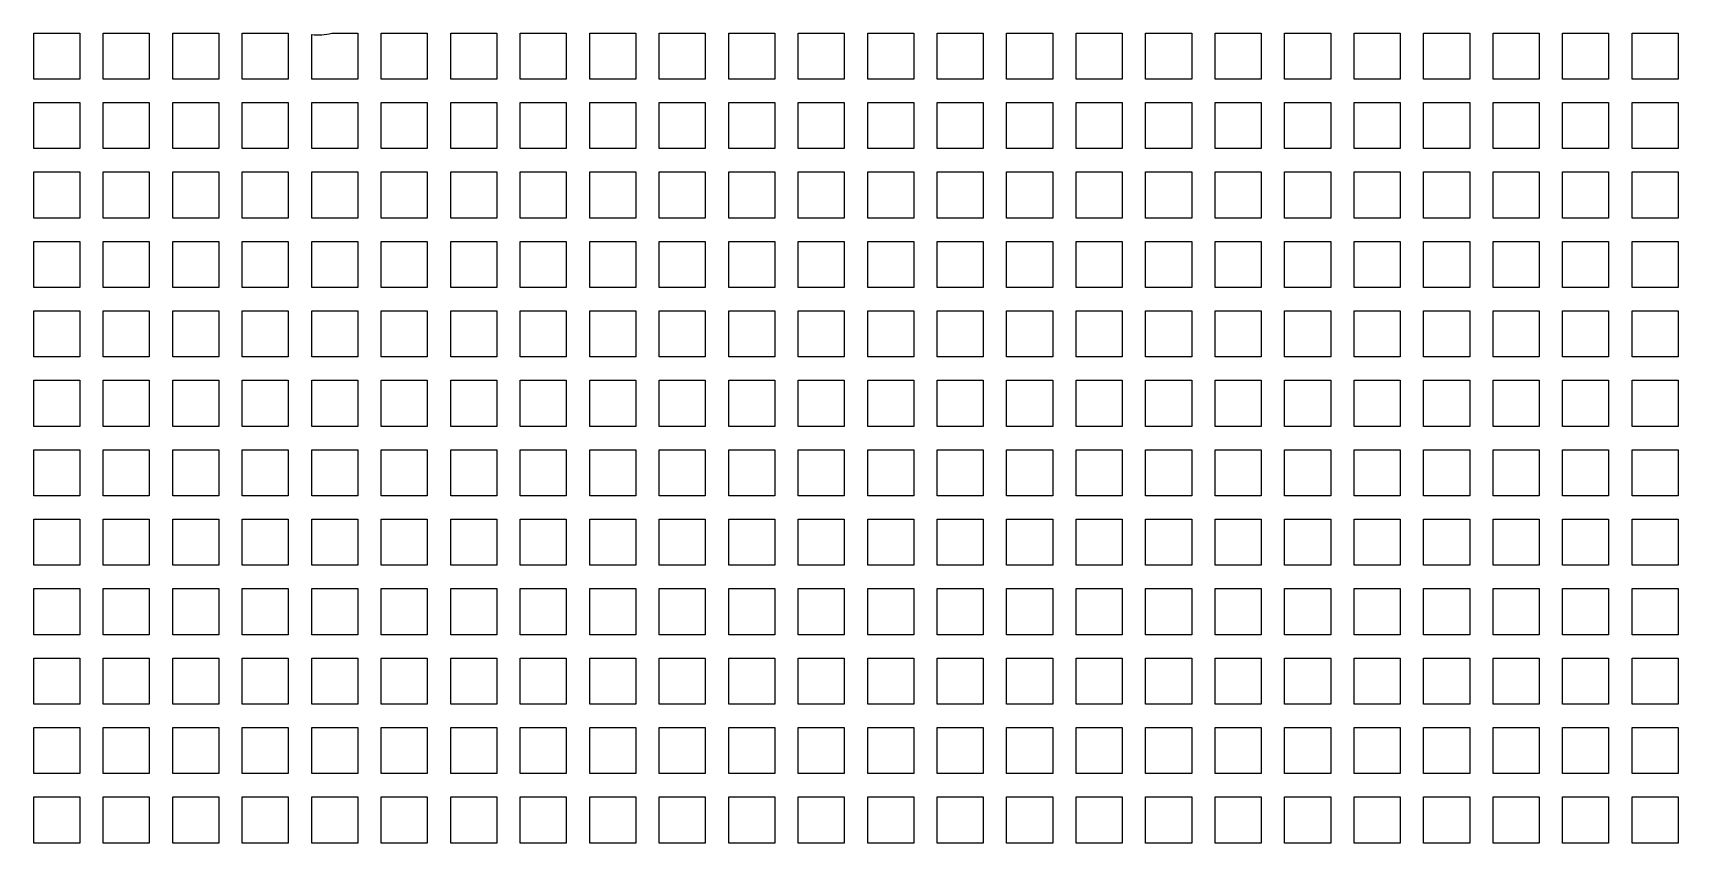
# Model space of a CAD drawing. Extents: x 3103 to 3424, y -52 to 175.
# Drawn here: x 3176.95 to 3182.34, y 39.34 to 42.03 of the extents above; entities that cross this region are included whole.
import ezdxf

# ---------------------------------------------------------------- set-up
doc = ezdxf.new("R2010")
doc.units = 0
doc.layers.add('gbr-dxf_layer0', color=7, linetype='Continuous')

msp = doc.modelspace()

# ---------------------------------------------------------------- linework, layer by layer
at = {"layer": 'gbr-dxf_layer0', "linetype": 'Continuous'}
for points in [[(3176.9492, 41.8769), (3176.9492, 42.0268), (3177.0991, 42.0268), (3177.0991, 41.8769)], [(3177.1753, 41.8769), (3177.1753, 42.0268), (3177.3251, 42.0268), (3177.3251, 41.8769)], [(3177.4013, 41.8769), (3177.4013, 42.0268), (3177.5512, 42.0268), (3177.5512, 41.8769)], [(3177.6274, 41.8769), (3177.6274, 42.0268), (3177.7772, 42.0268), (3177.7772, 41.8769)], [(3178.0795, 41.8769), (3178.0795, 42.0268), (3178.2294, 42.0268), (3178.2294, 41.8769)], [(3178.3056, 41.8769), (3178.3056, 42.0268), (3178.4554, 42.0268), (3178.4554, 41.8769)], [(3178.5316, 41.8769), (3178.5316, 42.0268), (3178.6815, 42.0268), (3178.6815, 41.8769)], [(3178.7577, 41.8769), (3178.7577, 42.0268), (3178.9075, 42.0268), (3178.9075, 41.8769)], [(3178.9837, 41.8769), (3178.9837, 42.0268), (3179.1336, 42.0268), (3179.1336, 41.8769)], [(3179.2098, 41.8769), (3179.2098, 42.0268), (3179.3597, 42.0268), (3179.3597, 41.8769)], [(3179.4359, 41.8769), (3179.4359, 42.0268), (3179.5857, 42.0268), (3179.5857, 41.8769)], [(3179.6619, 41.8769), (3179.6619, 42.0268), (3179.8118, 42.0268), (3179.8118, 41.8769)], [(3179.888, 41.8769), (3179.888, 42.0268), (3180.0378, 42.0268), (3180.0378, 41.8769)], [(3180.114, 41.8769), (3180.114, 42.0268), (3180.2639, 42.0268), (3180.2639, 41.8769)], [(3180.3401, 41.8769), (3180.3401, 42.0268), (3180.49, 42.0268), (3180.49, 41.8769)], [(3180.5662, 41.8769), (3180.5662, 42.0268), (3180.716, 42.0268), (3180.716, 41.8769)], [(3180.7922, 41.8769), (3180.7922, 42.0268), (3180.9421, 42.0268), (3180.9421, 41.8769)], [(3181.0183, 41.8769), (3181.0183, 42.0268), (3181.1681, 42.0268), (3181.1681, 41.8769)], [(3181.2443, 41.8769), (3181.2443, 42.0268), (3181.3942, 42.0268), (3181.3942, 41.8769)], [(3181.4704, 41.8769), (3181.4704, 42.0268), (3181.6203, 42.0268), (3181.6203, 41.8769)], [(3181.6965, 41.8769), (3181.6965, 42.0268), (3181.8463, 42.0268), (3181.8463, 41.8769)], [(3181.9225, 41.8769), (3181.9225, 42.0268), (3182.0724, 42.0268), (3182.0724, 41.8769)], [(3182.1486, 41.8769), (3182.1486, 42.0268), (3182.2984, 42.0268), (3182.2984, 41.8769)], [(3176.9492, 41.6509), (3176.9492, 41.8007), (3177.0991, 41.8007), (3177.0991, 41.6509)], [(3177.1753, 41.6509), (3177.1753, 41.8007), (3177.3251, 41.8007), (3177.3251, 41.6509)], [(3177.4013, 41.6509), (3177.4013, 41.8007), (3177.5512, 41.8007), (3177.5512, 41.6509)], [(3177.6274, 41.6509), (3177.6274, 41.8007), (3177.7772, 41.8007), (3177.7772, 41.6509)], [(3177.8534, 41.6509), (3177.8534, 41.8007), (3178.0033, 41.8007), (3178.0033, 41.6509)], [(3178.0795, 41.6509), (3178.0795, 41.8007), (3178.2294, 41.8007), (3178.2294, 41.6509)], [(3178.3056, 41.6509), (3178.3056, 41.8007), (3178.4554, 41.8007), (3178.4554, 41.6509)], [(3178.5316, 41.6509), (3178.5316, 41.8007), (3178.6815, 41.8007), (3178.6815, 41.6509)], [(3178.7577, 41.6509), (3178.7577, 41.8007), (3178.9075, 41.8007), (3178.9075, 41.6509)], [(3178.9837, 41.6509), (3178.9837, 41.8007), (3179.1336, 41.8007), (3179.1336, 41.6509)], [(3179.2098, 41.6509), (3179.2098, 41.8007), (3179.3597, 41.8007), (3179.3597, 41.6509)], [(3179.4359, 41.6509), (3179.4359, 41.8007), (3179.5857, 41.8007), (3179.5857, 41.6509)], [(3179.6619, 41.6509), (3179.6619, 41.8007), (3179.8118, 41.8007), (3179.8118, 41.6509)], [(3179.888, 41.6509), (3179.888, 41.8007), (3180.0378, 41.8007), (3180.0378, 41.6509)], [(3180.114, 41.6509), (3180.114, 41.8007), (3180.2639, 41.8007), (3180.2639, 41.6509)], [(3180.3401, 41.6509), (3180.3401, 41.8007), (3180.49, 41.8007), (3180.49, 41.6509)], [(3180.5662, 41.6509), (3180.5662, 41.8007), (3180.716, 41.8007), (3180.716, 41.6509)], [(3180.7922, 41.6509), (3180.7922, 41.8007), (3180.9421, 41.8007), (3180.9421, 41.6509)], [(3181.0183, 41.6509), (3181.0183, 41.8007), (3181.1681, 41.8007), (3181.1681, 41.6509)], [(3181.2443, 41.6509), (3181.2443, 41.8007), (3181.3942, 41.8007), (3181.3942, 41.6509)], [(3181.4704, 41.6509), (3181.4704, 41.8007), (3181.6203, 41.8007), (3181.6203, 41.6509)], [(3181.6965, 41.6509), (3181.6965, 41.8007), (3181.8463, 41.8007), (3181.8463, 41.6509)], [(3181.9225, 41.6509), (3181.9225, 41.8007), (3182.0724, 41.8007), (3182.0724, 41.6509)], [(3182.1486, 41.6509), (3182.1486, 41.8007), (3182.2984, 41.8007), (3182.2984, 41.6509)], [(3176.9492, 41.4248), (3176.9492, 41.5747), (3177.0991, 41.5747), (3177.0991, 41.4248)], [(3177.1753, 41.4248), (3177.1753, 41.5747), (3177.3251, 41.5747), (3177.3251, 41.4248)], [(3177.4013, 41.4248), (3177.4013, 41.5747), (3177.5512, 41.5747), (3177.5512, 41.4248)], [(3177.6274, 41.4248), (3177.6274, 41.5747), (3177.7772, 41.5747), (3177.7772, 41.4248)], [(3177.8534, 41.4248), (3177.8534, 41.5747), (3178.0033, 41.5747), (3178.0033, 41.4248)], [(3178.0795, 41.4248), (3178.0795, 41.5747), (3178.2294, 41.5747), (3178.2294, 41.4248)], [(3178.3056, 41.4248), (3178.3056, 41.5747), (3178.4554, 41.5747), (3178.4554, 41.4248)], [(3178.5316, 41.4248), (3178.5316, 41.5747), (3178.6815, 41.5747), (3178.6815, 41.4248)], [(3178.7577, 41.4248), (3178.7577, 41.5747), (3178.9075, 41.5747), (3178.9075, 41.4248)], [(3178.9837, 41.4248), (3178.9837, 41.5747), (3179.1336, 41.5747), (3179.1336, 41.4248)], [(3179.2098, 41.4248), (3179.2098, 41.5747), (3179.3597, 41.5747), (3179.3597, 41.4248)], [(3179.4359, 41.4248), (3179.4359, 41.5747), (3179.5857, 41.5747), (3179.5857, 41.4248)], [(3179.6619, 41.4248), (3179.6619, 41.5747), (3179.8118, 41.5747), (3179.8118, 41.4248)], [(3179.888, 41.4248), (3179.888, 41.5747), (3180.0378, 41.5747), (3180.0378, 41.4248)], [(3180.114, 41.4248), (3180.114, 41.5747), (3180.2639, 41.5747), (3180.2639, 41.4248)], [(3180.3401, 41.4248), (3180.3401, 41.5747), (3180.49, 41.5747), (3180.49, 41.4248)], [(3180.5662, 41.4248), (3180.5662, 41.5747), (3180.716, 41.5747), (3180.716, 41.4248)], [(3180.7922, 41.4248), (3180.7922, 41.5747), (3180.9421, 41.5747), (3180.9421, 41.4248)], [(3181.0183, 41.4248), (3181.0183, 41.5747), (3181.1681, 41.5747), (3181.1681, 41.4248)], [(3181.2443, 41.4248), (3181.2443, 41.5747), (3181.3942, 41.5747), (3181.3942, 41.4248)], [(3181.4704, 41.4248), (3181.4704, 41.5747), (3181.6203, 41.5747), (3181.6203, 41.4248)], [(3181.6965, 41.4248), (3181.6965, 41.5747), (3181.8463, 41.5747), (3181.8463, 41.4248)], [(3181.9225, 41.4248), (3181.9225, 41.5747), (3182.0724, 41.5747), (3182.0724, 41.4248)], [(3182.1486, 41.4248), (3182.1486, 41.5747), (3182.2984, 41.5747), (3182.2984, 41.4248)], [(3176.9492, 41.1987), (3176.9492, 41.3486), (3177.0991, 41.3486), (3177.0991, 41.1987)], [(3177.1753, 41.1987), (3177.1753, 41.3486), (3177.3251, 41.3486), (3177.3251, 41.1987)], [(3177.4013, 41.1987), (3177.4013, 41.3486), (3177.5512, 41.3486), (3177.5512, 41.1987)], [(3177.6274, 41.1987), (3177.6274, 41.3486), (3177.7772, 41.3486), (3177.7772, 41.1987)], [(3177.8534, 41.1987), (3177.8534, 41.3486), (3178.0033, 41.3486), (3178.0033, 41.1987)], [(3178.0795, 41.1987), (3178.0795, 41.3486), (3178.2294, 41.3486), (3178.2294, 41.1987)], [(3178.3056, 41.1987), (3178.3056, 41.3486), (3178.4554, 41.3486), (3178.4554, 41.1987)], [(3178.5316, 41.1987), (3178.5316, 41.3486), (3178.6815, 41.3486), (3178.6815, 41.1987)], [(3178.7577, 41.1987), (3178.7577, 41.3486), (3178.9075, 41.3486), (3178.9075, 41.1987)], [(3178.9837, 41.1987), (3178.9837, 41.3486), (3179.1336, 41.3486), (3179.1336, 41.1987)], [(3179.2098, 41.1987), (3179.2098, 41.3486), (3179.3597, 41.3486), (3179.3597, 41.1987)], [(3179.4359, 41.1987), (3179.4359, 41.3486), (3179.5857, 41.3486), (3179.5857, 41.1987)], [(3179.6619, 41.1987), (3179.6619, 41.3486), (3179.8118, 41.3486), (3179.8118, 41.1987)], [(3179.888, 41.1987), (3179.888, 41.3486), (3180.0378, 41.3486), (3180.0378, 41.1987)], [(3180.114, 41.1987), (3180.114, 41.3486), (3180.2639, 41.3486), (3180.2639, 41.1987)], [(3180.3401, 41.1987), (3180.3401, 41.3486), (3180.49, 41.3486), (3180.49, 41.1987)], [(3180.5662, 41.1987), (3180.5662, 41.3486), (3180.716, 41.3486), (3180.716, 41.1987)], [(3180.7922, 41.1987), (3180.7922, 41.3486), (3180.9421, 41.3486), (3180.9421, 41.1987)], [(3181.0183, 41.1987), (3181.0183, 41.3486), (3181.1681, 41.3486), (3181.1681, 41.1987)], [(3181.2443, 41.1987), (3181.2443, 41.3486), (3181.3942, 41.3486), (3181.3942, 41.1987)], [(3181.4704, 41.1987), (3181.4704, 41.3486), (3181.6203, 41.3486), (3181.6203, 41.1987)], [(3181.6965, 41.1987), (3181.6965, 41.3486), (3181.8463, 41.3486), (3181.8463, 41.1987)], [(3181.9225, 41.1987), (3181.9225, 41.3486), (3182.0724, 41.3486), (3182.0724, 41.1987)], [(3182.1486, 41.1987), (3182.1486, 41.3486), (3182.2984, 41.3486), (3182.2984, 41.1987)], [(3176.9492, 40.9727), (3176.9492, 41.1225), (3177.0991, 41.1225), (3177.0991, 40.9727)], [(3177.1753, 40.9727), (3177.1753, 41.1225), (3177.3251, 41.1225), (3177.3251, 40.9727)], [(3177.4013, 40.9727), (3177.4013, 41.1225), (3177.5512, 41.1225), (3177.5512, 40.9727)], [(3177.6274, 40.9727), (3177.6274, 41.1225), (3177.7772, 41.1225), (3177.7772, 40.9727)], [(3177.8534, 40.9727), (3177.8534, 41.1225), (3178.0033, 41.1225), (3178.0033, 40.9727)], [(3178.0795, 40.9727), (3178.0795, 41.1225), (3178.2294, 41.1225), (3178.2294, 40.9727)], [(3178.3056, 40.9727), (3178.3056, 41.1225), (3178.4554, 41.1225), (3178.4554, 40.9727)], [(3178.5316, 40.9727), (3178.5316, 41.1225), (3178.6815, 41.1225), (3178.6815, 40.9727)], [(3178.7577, 40.9727), (3178.7577, 41.1225), (3178.9075, 41.1225), (3178.9075, 40.9727)], [(3178.9837, 40.9727), (3178.9837, 41.1225), (3179.1336, 41.1225), (3179.1336, 40.9727)], [(3179.2098, 40.9727), (3179.2098, 41.1225), (3179.3597, 41.1225), (3179.3597, 40.9727)], [(3179.4359, 40.9727), (3179.4359, 41.1225), (3179.5857, 41.1225), (3179.5857, 40.9727)], [(3179.6619, 40.9727), (3179.6619, 41.1225), (3179.8118, 41.1225), (3179.8118, 40.9727)], [(3179.888, 40.9727), (3179.888, 41.1225), (3180.0378, 41.1225), (3180.0378, 40.9727)], [(3180.114, 40.9727), (3180.114, 41.1225), (3180.2639, 41.1225), (3180.2639, 40.9727)], [(3180.3401, 40.9727), (3180.3401, 41.1225), (3180.49, 41.1225), (3180.49, 40.9727)], [(3180.5662, 40.9727), (3180.5662, 41.1225), (3180.716, 41.1225), (3180.716, 40.9727)], [(3180.7922, 40.9727), (3180.7922, 41.1225), (3180.9421, 41.1225), (3180.9421, 40.9727)], [(3181.0183, 40.9727), (3181.0183, 41.1225), (3181.1681, 41.1225), (3181.1681, 40.9727)], [(3181.2443, 40.9727), (3181.2443, 41.1225), (3181.3942, 41.1225), (3181.3942, 40.9727)], [(3181.4704, 40.9727), (3181.4704, 41.1225), (3181.6203, 41.1225), (3181.6203, 40.9727)], [(3181.6965, 40.9727), (3181.6965, 41.1225), (3181.8463, 41.1225), (3181.8463, 40.9727)], [(3181.9225, 40.9727), (3181.9225, 41.1225), (3182.0724, 41.1225), (3182.0724, 40.9727)], [(3182.1486, 40.9727), (3182.1486, 41.1225), (3182.2984, 41.1225), (3182.2984, 40.9727)], [(3176.9492, 40.7466), (3176.9492, 40.8965), (3177.0991, 40.8965), (3177.0991, 40.7466)], [(3177.1753, 40.7466), (3177.1753, 40.8965), (3177.3251, 40.8965), (3177.3251, 40.7466)], [(3177.4013, 40.7466), (3177.4013, 40.8965), (3177.5512, 40.8965), (3177.5512, 40.7466)], [(3177.6274, 40.7466), (3177.6274, 40.8965), (3177.7772, 40.8965), (3177.7772, 40.7466)], [(3177.8534, 40.7466), (3177.8534, 40.8965), (3178.0033, 40.8965), (3178.0033, 40.7466)], [(3178.0795, 40.7466), (3178.0795, 40.8965), (3178.2294, 40.8965), (3178.2294, 40.7466)], [(3178.3056, 40.7466), (3178.3056, 40.8965), (3178.4554, 40.8965), (3178.4554, 40.7466)], [(3178.5316, 40.7466), (3178.5316, 40.8965), (3178.6815, 40.8965), (3178.6815, 40.7466)], [(3178.7577, 40.7466), (3178.7577, 40.8965), (3178.9075, 40.8965), (3178.9075, 40.7466)], [(3178.9837, 40.7466), (3178.9837, 40.8965), (3179.1336, 40.8965), (3179.1336, 40.7466)], [(3179.2098, 40.7466), (3179.2098, 40.8965), (3179.3597, 40.8965), (3179.3597, 40.7466)], [(3179.4359, 40.7466), (3179.4359, 40.8965), (3179.5857, 40.8965), (3179.5857, 40.7466)], [(3179.6619, 40.7466), (3179.6619, 40.8965), (3179.8118, 40.8965), (3179.8118, 40.7466)], [(3179.888, 40.7466), (3179.888, 40.8965), (3180.0378, 40.8965), (3180.0378, 40.7466)], [(3180.114, 40.7466), (3180.114, 40.8965), (3180.2639, 40.8965), (3180.2639, 40.7466)], [(3180.3401, 40.7466), (3180.3401, 40.8965), (3180.49, 40.8965), (3180.49, 40.7466)], [(3180.5662, 40.7466), (3180.5662, 40.8965), (3180.716, 40.8965), (3180.716, 40.7466)], [(3180.7922, 40.7466), (3180.7922, 40.8965), (3180.9421, 40.8965), (3180.9421, 40.7466)], [(3181.0183, 40.7466), (3181.0183, 40.8965), (3181.1681, 40.8965), (3181.1681, 40.7466)], [(3181.2443, 40.7466), (3181.2443, 40.8965), (3181.3942, 40.8965), (3181.3942, 40.7466)], [(3181.4704, 40.7466), (3181.4704, 40.8965), (3181.6203, 40.8965), (3181.6203, 40.7466)], [(3181.6965, 40.7466), (3181.6965, 40.8965), (3181.8463, 40.8965), (3181.8463, 40.7466)], [(3181.9225, 40.7466), (3181.9225, 40.8965), (3182.0724, 40.8965), (3182.0724, 40.7466)], [(3182.1486, 40.7466), (3182.1486, 40.8965), (3182.2984, 40.8965), (3182.2984, 40.7466)], [(3176.9492, 40.5206), (3176.9492, 40.6704), (3177.0991, 40.6704), (3177.0991, 40.5206)], [(3177.1753, 40.5206), (3177.1753, 40.6704), (3177.3251, 40.6704), (3177.3251, 40.5206)], [(3177.4013, 40.5206), (3177.4013, 40.6704), (3177.5512, 40.6704), (3177.5512, 40.5206)], [(3177.6274, 40.5206), (3177.6274, 40.6704), (3177.7772, 40.6704), (3177.7772, 40.5206)], [(3177.8534, 40.5206), (3177.8534, 40.6704), (3178.0033, 40.6704), (3178.0033, 40.5206)], [(3178.0795, 40.5206), (3178.0795, 40.6704), (3178.2294, 40.6704), (3178.2294, 40.5206)], [(3178.3056, 40.5206), (3178.3056, 40.6704), (3178.4554, 40.6704), (3178.4554, 40.5206)], [(3178.5316, 40.5206), (3178.5316, 40.6704), (3178.6815, 40.6704), (3178.6815, 40.5206)], [(3178.7577, 40.5206), (3178.7577, 40.6704), (3178.9075, 40.6704), (3178.9075, 40.5206)], [(3178.9837, 40.5206), (3178.9837, 40.6704), (3179.1336, 40.6704), (3179.1336, 40.5206)], [(3179.2098, 40.5206), (3179.2098, 40.6704), (3179.3597, 40.6704), (3179.3597, 40.5206)], [(3179.4359, 40.5206), (3179.4359, 40.6704), (3179.5857, 40.6704), (3179.5857, 40.5206)], [(3179.6619, 40.5206), (3179.6619, 40.6704), (3179.8118, 40.6704), (3179.8118, 40.5206)], [(3179.888, 40.5206), (3179.888, 40.6704), (3180.0378, 40.6704), (3180.0378, 40.5206)], [(3180.114, 40.5206), (3180.114, 40.6704), (3180.2639, 40.6704), (3180.2639, 40.5206)], [(3180.3401, 40.5206), (3180.3401, 40.6704), (3180.49, 40.6704), (3180.49, 40.5206)], [(3180.5662, 40.5206), (3180.5662, 40.6704), (3180.716, 40.6704), (3180.716, 40.5206)], [(3180.7922, 40.5206), (3180.7922, 40.6704), (3180.9421, 40.6704), (3180.9421, 40.5206)], [(3181.0183, 40.5206), (3181.0183, 40.6704), (3181.1681, 40.6704), (3181.1681, 40.5206)], [(3181.2443, 40.5206), (3181.2443, 40.6704), (3181.3942, 40.6704), (3181.3942, 40.5206)], [(3181.4704, 40.5206), (3181.4704, 40.6704), (3181.6203, 40.6704), (3181.6203, 40.5206)], [(3181.6965, 40.5206), (3181.6965, 40.6704), (3181.8463, 40.6704), (3181.8463, 40.5206)], [(3181.9225, 40.5206), (3181.9225, 40.6704), (3182.0724, 40.6704), (3182.0724, 40.5206)], [(3182.1486, 40.5206), (3182.1486, 40.6704), (3182.2984, 40.6704), (3182.2984, 40.5206)], [(3176.9492, 40.2945), (3176.9492, 40.4444), (3177.0991, 40.4444), (3177.0991, 40.2945)], [(3177.1753, 40.2945), (3177.1753, 40.4444), (3177.3251, 40.4444), (3177.3251, 40.2945)], [(3177.4013, 40.2945), (3177.4013, 40.4444), (3177.5512, 40.4444), (3177.5512, 40.2945)], [(3177.6274, 40.2945), (3177.6274, 40.4444), (3177.7772, 40.4444), (3177.7772, 40.2945)], [(3177.8534, 40.2945), (3177.8534, 40.4444), (3178.0033, 40.4444), (3178.0033, 40.2945)], [(3178.0795, 40.2945), (3178.0795, 40.4444), (3178.2294, 40.4444), (3178.2294, 40.2945)], [(3178.3056, 40.2945), (3178.3056, 40.4444), (3178.4554, 40.4444), (3178.4554, 40.2945)], [(3178.5316, 40.2945), (3178.5316, 40.4444), (3178.6815, 40.4444), (3178.6815, 40.2945)], [(3178.7577, 40.2945), (3178.7577, 40.4444), (3178.9075, 40.4444), (3178.9075, 40.2945)], [(3178.9837, 40.2945), (3178.9837, 40.4444), (3179.1336, 40.4444), (3179.1336, 40.2945)], [(3179.2098, 40.2945), (3179.2098, 40.4444), (3179.3597, 40.4444), (3179.3597, 40.2945)], [(3179.4359, 40.2945), (3179.4359, 40.4444), (3179.5857, 40.4444), (3179.5857, 40.2945)], [(3179.6619, 40.2945), (3179.6619, 40.4444), (3179.8118, 40.4444), (3179.8118, 40.2945)], [(3179.888, 40.2945), (3179.888, 40.4444), (3180.0378, 40.4444), (3180.0378, 40.2945)], [(3180.114, 40.2945), (3180.114, 40.4444), (3180.2639, 40.4444), (3180.2639, 40.2945)], [(3180.3401, 40.2945), (3180.3401, 40.4444), (3180.49, 40.4444), (3180.49, 40.2945)], [(3180.5662, 40.2945), (3180.5662, 40.4444), (3180.716, 40.4444), (3180.716, 40.2945)], [(3180.7922, 40.2945), (3180.7922, 40.4444), (3180.9421, 40.4444), (3180.9421, 40.2945)], [(3181.0183, 40.2945), (3181.0183, 40.4444), (3181.1681, 40.4444), (3181.1681, 40.2945)], [(3181.2443, 40.2945), (3181.2443, 40.4444), (3181.3942, 40.4444), (3181.3942, 40.2945)], [(3181.4704, 40.2945), (3181.4704, 40.4444), (3181.6203, 40.4444), (3181.6203, 40.2945)], [(3181.6965, 40.2945), (3181.6965, 40.4444), (3181.8463, 40.4444), (3181.8463, 40.2945)], [(3181.9225, 40.2945), (3181.9225, 40.4444), (3182.0724, 40.4444), (3182.0724, 40.2945)], [(3182.1486, 40.2945), (3182.1486, 40.4444), (3182.2984, 40.4444), (3182.2984, 40.2945)], [(3176.9492, 40.0684), (3176.9492, 40.2183), (3177.0991, 40.2183), (3177.0991, 40.0684)], [(3177.1753, 40.0684), (3177.1753, 40.2183), (3177.3251, 40.2183), (3177.3251, 40.0684)], [(3177.4013, 40.0684), (3177.4013, 40.2183), (3177.5512, 40.2183), (3177.5512, 40.0684)], [(3177.6274, 40.0684), (3177.6274, 40.2183), (3177.7772, 40.2183), (3177.7772, 40.0684)], [(3177.8534, 40.0684), (3177.8534, 40.2183), (3178.0033, 40.2183), (3178.0033, 40.0684)], [(3178.0795, 40.0684), (3178.0795, 40.2183), (3178.2294, 40.2183), (3178.2294, 40.0684)], [(3178.3056, 40.0684), (3178.3056, 40.2183), (3178.4554, 40.2183), (3178.4554, 40.0684)], [(3178.5316, 40.0684), (3178.5316, 40.2183), (3178.6815, 40.2183), (3178.6815, 40.0684)], [(3178.7577, 40.0684), (3178.7577, 40.2183), (3178.9075, 40.2183), (3178.9075, 40.0684)], [(3178.9837, 40.0684), (3178.9837, 40.2183), (3179.1336, 40.2183), (3179.1336, 40.0684)], [(3179.2098, 40.0684), (3179.2098, 40.2183), (3179.3597, 40.2183), (3179.3597, 40.0684)], [(3179.4359, 40.0684), (3179.4359, 40.2183), (3179.5857, 40.2183), (3179.5857, 40.0684)], [(3179.6619, 40.0684), (3179.6619, 40.2183), (3179.8118, 40.2183), (3179.8118, 40.0684)], [(3179.888, 40.0684), (3179.888, 40.2183), (3180.0378, 40.2183), (3180.0378, 40.0684)], [(3180.114, 40.0684), (3180.114, 40.2183), (3180.2639, 40.2183), (3180.2639, 40.0684)], [(3180.3401, 40.0684), (3180.3401, 40.2183), (3180.49, 40.2183), (3180.49, 40.0684)], [(3180.5662, 40.0684), (3180.5662, 40.2183), (3180.716, 40.2183), (3180.716, 40.0684)], [(3180.7922, 40.0684), (3180.7922, 40.2183), (3180.9421, 40.2183), (3180.9421, 40.0684)], [(3181.0183, 40.0684), (3181.0183, 40.2183), (3181.1681, 40.2183), (3181.1681, 40.0684)], [(3181.2443, 40.0684), (3181.2443, 40.2183), (3181.3942, 40.2183), (3181.3942, 40.0684)], [(3181.4704, 40.0684), (3181.4704, 40.2183), (3181.6203, 40.2183), (3181.6203, 40.0684)], [(3181.6965, 40.0684), (3181.6965, 40.2183), (3181.8463, 40.2183), (3181.8463, 40.0684)], [(3181.9225, 40.0684), (3181.9225, 40.2183), (3182.0724, 40.2183), (3182.0724, 40.0684)], [(3182.1486, 40.0684), (3182.1486, 40.2183), (3182.2984, 40.2183), (3182.2984, 40.0684)], [(3176.9492, 39.8424), (3176.9492, 39.9922), (3177.0991, 39.9922), (3177.0991, 39.8424)], [(3177.1753, 39.8424), (3177.1753, 39.9922), (3177.3251, 39.9922), (3177.3251, 39.8424)], [(3177.4013, 39.8424), (3177.4013, 39.9922), (3177.5512, 39.9922), (3177.5512, 39.8424)], [(3177.6274, 39.8424), (3177.6274, 39.9922), (3177.7772, 39.9922), (3177.7772, 39.8424)], [(3177.8534, 39.8424), (3177.8534, 39.9922), (3178.0033, 39.9922), (3178.0033, 39.8424)], [(3178.0795, 39.8424), (3178.0795, 39.9922), (3178.2294, 39.9922), (3178.2294, 39.8424)], [(3178.3056, 39.8424), (3178.3056, 39.9922), (3178.4554, 39.9922), (3178.4554, 39.8424)], [(3178.5316, 39.8424), (3178.5316, 39.9922), (3178.6815, 39.9922), (3178.6815, 39.8424)], [(3178.7577, 39.8424), (3178.7577, 39.9922), (3178.9075, 39.9922), (3178.9075, 39.8424)], [(3178.9837, 39.8424), (3178.9837, 39.9922), (3179.1336, 39.9922), (3179.1336, 39.8424)], [(3179.2098, 39.8424), (3179.2098, 39.9922), (3179.3597, 39.9922), (3179.3597, 39.8424)], [(3179.4359, 39.8424), (3179.4359, 39.9922), (3179.5857, 39.9922), (3179.5857, 39.8424)], [(3179.6619, 39.8424), (3179.6619, 39.9922), (3179.8118, 39.9922), (3179.8118, 39.8424)], [(3179.888, 39.8424), (3179.888, 39.9922), (3180.0378, 39.9922), (3180.0378, 39.8424)], [(3180.114, 39.8424), (3180.114, 39.9922), (3180.2639, 39.9922), (3180.2639, 39.8424)], [(3180.3401, 39.8424), (3180.3401, 39.9922), (3180.49, 39.9922), (3180.49, 39.8424)], [(3180.5662, 39.8424), (3180.5662, 39.9922), (3180.716, 39.9922), (3180.716, 39.8424)], [(3180.7922, 39.8424), (3180.7922, 39.9922), (3180.9421, 39.9922), (3180.9421, 39.8424)], [(3181.0183, 39.8424), (3181.0183, 39.9922), (3181.1681, 39.9922), (3181.1681, 39.8424)], [(3181.2443, 39.8424), (3181.2443, 39.9922), (3181.3942, 39.9922), (3181.3942, 39.8424)], [(3181.4704, 39.8424), (3181.4704, 39.9922), (3181.6203, 39.9922), (3181.6203, 39.8424)], [(3181.6965, 39.8424), (3181.6965, 39.9922), (3181.8463, 39.9922), (3181.8463, 39.8424)], [(3181.9225, 39.8424), (3181.9225, 39.9922), (3182.0724, 39.9922), (3182.0724, 39.8424)], [(3182.1486, 39.8424), (3182.1486, 39.9922), (3182.2984, 39.9922), (3182.2984, 39.8424)], [(3176.9492, 39.6163), (3176.9492, 39.7662), (3177.0991, 39.7662), (3177.0991, 39.6163)], [(3177.1753, 39.6163), (3177.1753, 39.7662), (3177.3251, 39.7662), (3177.3251, 39.6163)], [(3177.4013, 39.6163), (3177.4013, 39.7662), (3177.5512, 39.7662), (3177.5512, 39.6163)], [(3177.6274, 39.6163), (3177.6274, 39.7662), (3177.7772, 39.7662), (3177.7772, 39.6163)], [(3177.8534, 39.6163), (3177.8534, 39.7662), (3178.0033, 39.7662), (3178.0033, 39.6163)], [(3178.0795, 39.6163), (3178.0795, 39.7662), (3178.2294, 39.7662), (3178.2294, 39.6163)], [(3178.3056, 39.6163), (3178.3056, 39.7662), (3178.4554, 39.7662), (3178.4554, 39.6163)], [(3178.5316, 39.6163), (3178.5316, 39.7662), (3178.6815, 39.7662), (3178.6815, 39.6163)], [(3178.7577, 39.6163), (3178.7577, 39.7662), (3178.9075, 39.7662), (3178.9075, 39.6163)], [(3178.9837, 39.6163), (3178.9837, 39.7662), (3179.1336, 39.7662), (3179.1336, 39.6163)], [(3179.2098, 39.6163), (3179.2098, 39.7662), (3179.3597, 39.7662), (3179.3597, 39.6163)], [(3179.4359, 39.6163), (3179.4359, 39.7662), (3179.5857, 39.7662), (3179.5857, 39.6163)], [(3179.6619, 39.6163), (3179.6619, 39.7662), (3179.8118, 39.7662), (3179.8118, 39.6163)], [(3179.888, 39.6163), (3179.888, 39.7662), (3180.0378, 39.7662), (3180.0378, 39.6163)], [(3180.114, 39.6163), (3180.114, 39.7662), (3180.2639, 39.7662), (3180.2639, 39.6163)], [(3180.3401, 39.6163), (3180.3401, 39.7662), (3180.49, 39.7662), (3180.49, 39.6163)], [(3180.5662, 39.6163), (3180.5662, 39.7662), (3180.716, 39.7662), (3180.716, 39.6163)], [(3180.7922, 39.6163), (3180.7922, 39.7662), (3180.9421, 39.7662), (3180.9421, 39.6163)], [(3181.0183, 39.6163), (3181.0183, 39.7662), (3181.1681, 39.7662), (3181.1681, 39.6163)], [(3181.2443, 39.6163), (3181.2443, 39.7662), (3181.3942, 39.7662), (3181.3942, 39.6163)], [(3181.4704, 39.6163), (3181.4704, 39.7662), (3181.6203, 39.7662), (3181.6203, 39.6163)], [(3181.6965, 39.6163), (3181.6965, 39.7662), (3181.8463, 39.7662), (3181.8463, 39.6163)], [(3181.9225, 39.6163), (3181.9225, 39.7662), (3182.0724, 39.7662), (3182.0724, 39.6163)], [(3182.1486, 39.6163), (3182.1486, 39.7662), (3182.2984, 39.7662), (3182.2984, 39.6163)], [(3176.9492, 39.3903), (3176.9492, 39.5401), (3177.0991, 39.5401), (3177.0991, 39.3903)], [(3177.1753, 39.3903), (3177.1753, 39.5401), (3177.3251, 39.5401), (3177.3251, 39.3903)], [(3177.4013, 39.3903), (3177.4013, 39.5401), (3177.5512, 39.5401), (3177.5512, 39.3903)], [(3177.6274, 39.3903), (3177.6274, 39.5401), (3177.7772, 39.5401), (3177.7772, 39.3903)], [(3177.8534, 39.3903), (3177.8534, 39.5401), (3178.0033, 39.5401), (3178.0033, 39.3903)], [(3178.0795, 39.3903), (3178.0795, 39.5401), (3178.2294, 39.5401), (3178.2294, 39.3903)], [(3178.3056, 39.3903), (3178.3056, 39.5401), (3178.4554, 39.5401), (3178.4554, 39.3903)], [(3178.5316, 39.3903), (3178.5316, 39.5401), (3178.6815, 39.5401), (3178.6815, 39.3903)], [(3178.7577, 39.3903), (3178.7577, 39.5401), (3178.9075, 39.5401), (3178.9075, 39.3903)], [(3178.9837, 39.3903), (3178.9837, 39.5401), (3179.1336, 39.5401), (3179.1336, 39.3903)], [(3179.2098, 39.3903), (3179.2098, 39.5401), (3179.3597, 39.5401), (3179.3597, 39.3903)], [(3179.4359, 39.3903), (3179.4359, 39.5401), (3179.5857, 39.5401), (3179.5857, 39.3903)], [(3179.6619, 39.3903), (3179.6619, 39.5401), (3179.8118, 39.5401), (3179.8118, 39.3903)], [(3179.888, 39.3903), (3179.888, 39.5401), (3180.0378, 39.5401), (3180.0378, 39.3903)], [(3180.114, 39.3903), (3180.114, 39.5401), (3180.2639, 39.5401), (3180.2639, 39.3903)], [(3180.3401, 39.3903), (3180.3401, 39.5401), (3180.49, 39.5401), (3180.49, 39.3903)], [(3180.5662, 39.3903), (3180.5662, 39.5401), (3180.716, 39.5401), (3180.716, 39.3903)], [(3180.7922, 39.3903), (3180.7922, 39.5401), (3180.9421, 39.5401), (3180.9421, 39.3903)], [(3181.0183, 39.3903), (3181.0183, 39.5401), (3181.1681, 39.5401), (3181.1681, 39.3903)], [(3181.2443, 39.3903), (3181.2443, 39.5401), (3181.3942, 39.5401), (3181.3942, 39.3903)], [(3181.4704, 39.3903), (3181.4704, 39.5401), (3181.6203, 39.5401), (3181.6203, 39.3903)], [(3181.6965, 39.3903), (3181.6965, 39.5401), (3181.8463, 39.5401), (3181.8463, 39.3903)], [(3181.9225, 39.3903), (3181.9225, 39.5401), (3182.0724, 39.5401), (3182.0724, 39.3903)], [(3182.1486, 39.3903), (3182.1486, 39.5401), (3182.2984, 39.5401), (3182.2984, 39.3903)]]:
    msp.add_lwpolyline(points, close=True, dxfattribs=at)
msp.add_lwpolyline([(3177.8534, 41.8769), (3177.8534, 42.0221, 0.092479), (3177.9185, 42.0268), (3178.0033, 42.0268), (3178.0033, 41.8769)], format="xyb", close=True, dxfattribs=at)
for points in [[(3157.5045, 37.1345, 0.100679), (3167.714, 35.0575), (3173.2139, 35.0575, 0.151028), (3187.9607, 39.6158, -0.064518), (3189.3488, 40.3222)], [(3189.3828, 40.2265, 0.064518), (3188.018, 39.532, -0.151028), (3173.2139, 34.9559), (3167.714, 34.9559, -0.100679), (3157.4649, 37.041, 0.099096), (3155.169, 37.5005)], [(3157.6329, 37.4391, 0.100687), (3167.714, 35.388), (3173.2139, 35.388, 0.151027), (3187.7741, 39.8887)], [(3187.8171, 39.8258, -0.151027), (3173.2139, 35.3118), (3167.714, 35.3118, -0.100687), (3157.6032, 37.3689, 0.099143), (3155.2098, 37.8482), (3155.1121, 37.8462, 0.035416), (3154.0929, 37.7402)], [(3157.5638, 37.275, 0.100682), (3167.714, 35.2099), (3173.2139, 35.2099, 0.151028), (3187.8746, 39.7418)], [(3187.9176, 39.6789, -0.151028), (3173.2139, 35.1337), (3167.714, 35.1337, -0.100682), (3157.5341, 37.2048, 0.099123), (3155.1691, 37.6783)]]:
    msp.add_lwpolyline(points, format="xyb", dxfattribs=at)

doc.saveas('drawing.dxf')
